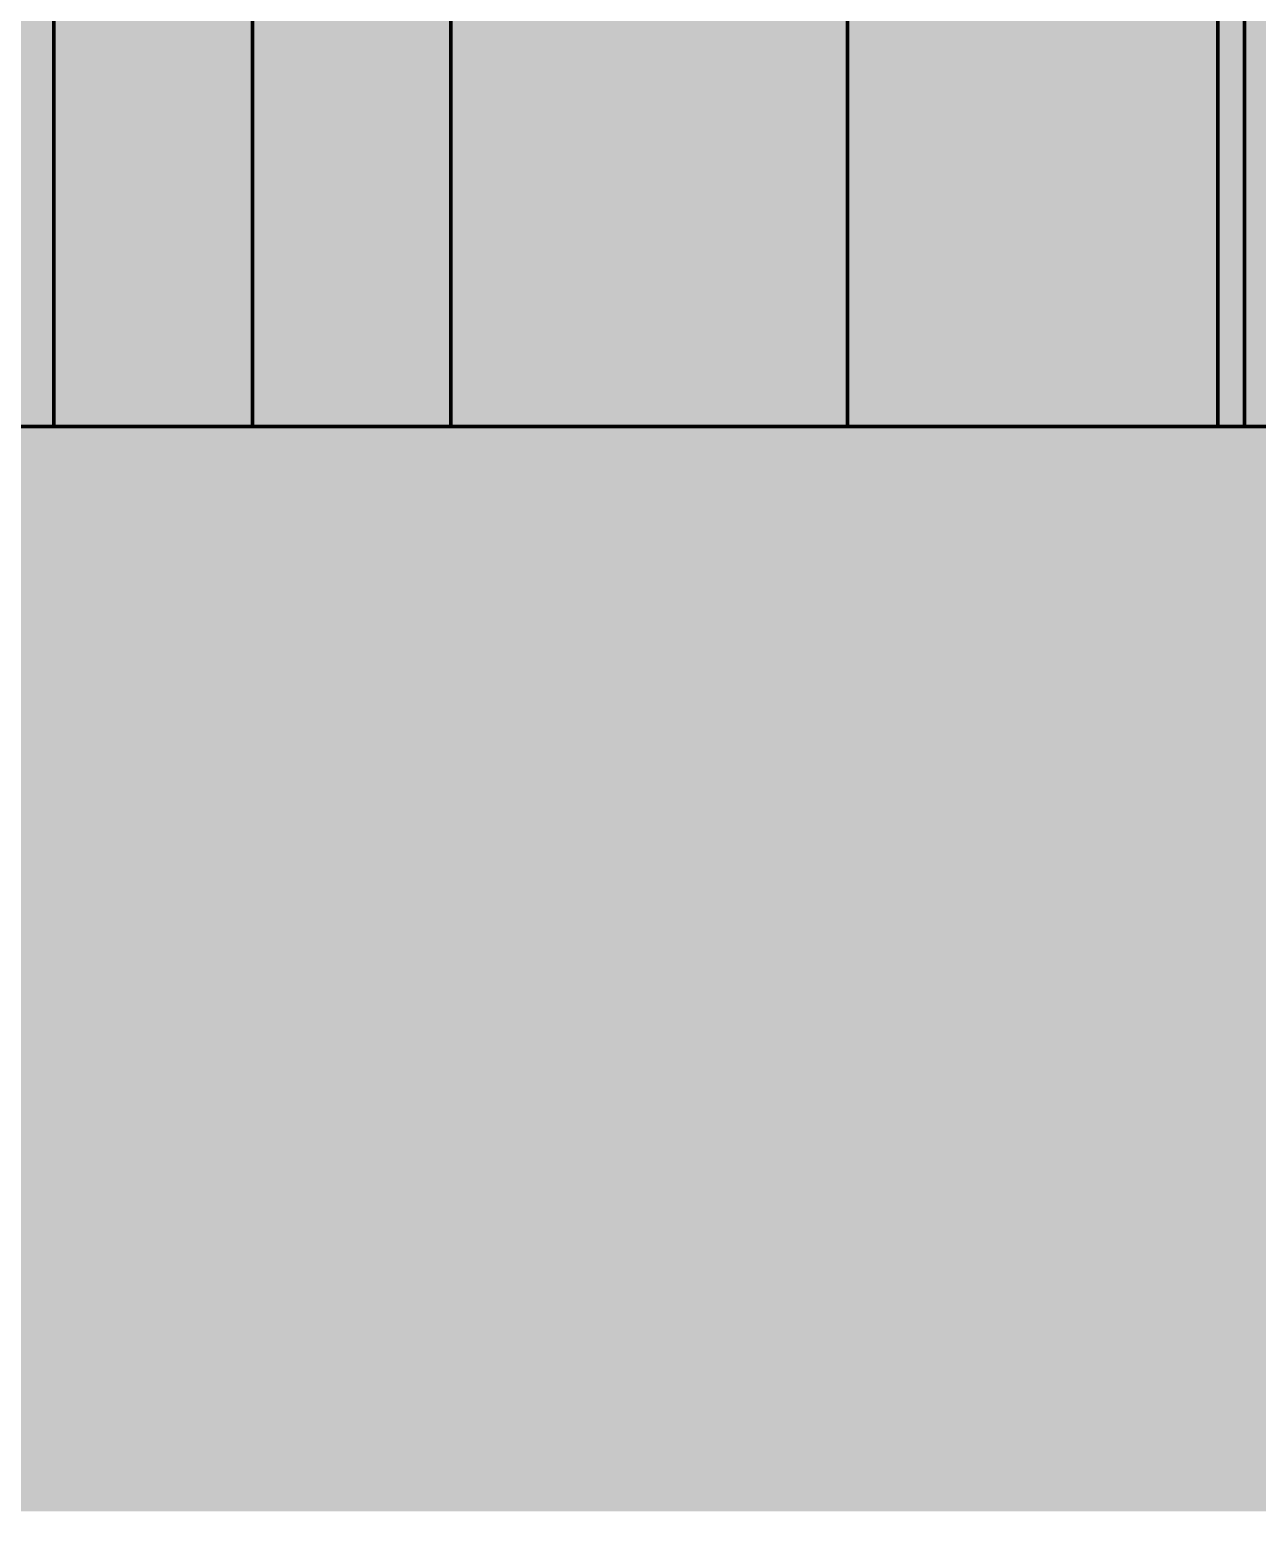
# Model space of a CAD drawing. Header units: millimetres. Extents: x 401 to 30661, y 2016 to 22119.
# Drawn here: x 4959 to 9600, y 2016 to 7616 of the extents above; entities that cross this region are included whole.
import ezdxf

# ---------------------------------------------------------------- set-up
doc = ezdxf.new("R2010")
doc.units = ezdxf.units.MM
doc.layers.add('BACKGROUND', color=7, linetype='Continuous', true_color=0x000000)
doc.layers.add('GLOW-CYAN', color=7, linetype='Continuous', lineweight=100, true_color=0x7debff, transparency=0.8)
doc.layers.add('LAYOUT', color=83, linetype='Continuous', lineweight=50, true_color=0x7debff, plot=False)

msp = doc.modelspace()

# ---------------------------------------------------------------- hatches: boundary and pattern name
at = {"layer": 'BACKGROUND'}
h = msp.add_hatch(color=256, dxfattribs=at)
h.dxf.hatch_style = 1
h.paths.add_polyline_path([(400.723, 2015.745), (30660.634, 2015.745), (30660.634, 22119.328), (400.723, 22119.328)])

# ---------------------------------------------------------------- linework, layer by layer
at = {"layer": 'GLOW-CYAN'}
msp.add_line((9550.723, 15014.575), (9550.723, 6214.575), dxfattribs=at)
for points in [[(5050.723, 6115.853), (5050.723, 15115.853)], [(5800.723, 6115.853), (5800.723, 15115.853)], [(6550.723, 6115.853), (6550.723, 15115.853)], [(8050.723, 6115.853), (8050.723, 15115.853)], [(9450.723, 6115.853), (9450.723, 15115.853)], [(9550.723, 6115.853), (9550.723, 15115.853)], [(9550.723, 6115.853), (9550.723, 15115.853)], [(9550.723, 6115.853), (550.723, 6115.853)]]:
    msp.add_lwpolyline(points, dxfattribs=at)
for points in [[(18550.723, 15115.853), (9550.723, 15115.853), (9550.723, 6115.853), (18550.723, 6115.853)], [(9550.723, 6115.853), (2050.723, 6115.853), (2050.723, 10565.853), (9550.723, 10615.853)]]:
    msp.add_lwpolyline(points, close=True, dxfattribs=at)
at = {"layer": 'LAYOUT'}
msp.add_line((9550.723, 15014.575), (9550.723, 6214.575), dxfattribs=at)
for points in [[(5050.723, 6115.853), (5050.723, 15115.853)], [(5800.723, 6115.853), (5800.723, 15115.853)], [(6550.723, 6115.853), (6550.723, 15115.853)], [(8050.723, 6115.853), (8050.723, 15115.853)], [(9450.723, 6115.853), (9450.723, 15115.853)], [(9550.723, 6115.853), (9550.723, 15115.853)], [(9550.723, 6115.853), (9550.723, 15115.853)], [(9550.723, 6115.853), (550.723, 6115.853)]]:
    msp.add_lwpolyline(points, dxfattribs=at)
for points in [[(18550.723, 15115.853), (9550.723, 15115.853), (9550.723, 6115.853), (18550.723, 6115.853)], [(9550.723, 6115.853), (2050.723, 6115.853), (2050.723, 10565.853), (9550.723, 10615.853)]]:
    msp.add_lwpolyline(points, close=True, dxfattribs=at)

doc.saveas('drawing.dxf')
